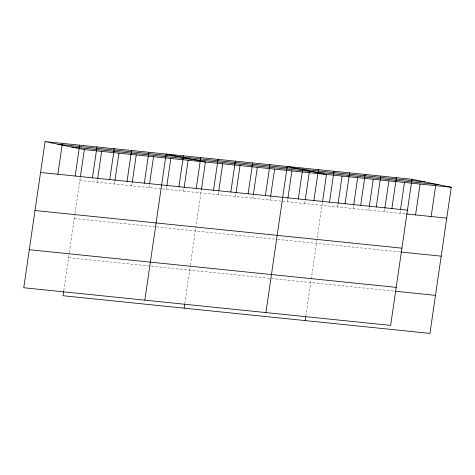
<?xml version="1.0" encoding="UTF-8"?>
<svg xmlns="http://www.w3.org/2000/svg" width="475" height="475" viewBox="0 0 475 475"><rect width="100%" height="100%" fill="white"/><g stroke="black" fill="none" stroke-linecap="round" stroke-linejoin="round"><path stroke-width="0.36" stroke-dasharray="2.38 1.78" d="M63.781 290.617L69.213 253.347M69.32 252.617L74.937 214.124M75.044 213.394L80.263 177.602M97.143 182.252L97.559 179.378M114.439 184.027L114.855 181.153M131.735 185.802L132.157 182.928M149.031 187.578L149.453 184.704M166.327 189.353L166.749 186.479M183.623 191.128L184.045 188.254M184.751 303.774L190.291 265.774M190.398 265.044L201.341 190.03M218.221 194.679L218.637 191.805M235.517 196.454L235.933 193.58M252.813 198.229L253.234 195.356M270.109 200.005L270.53 197.131M287.405 201.78L287.826 198.906M304.701 203.555L305.122 200.682M305.829 316.196L322.418 202.457M337.594 206.928L338.117 203.342M353.186 208.531L353.608 205.657M368.778 210.134L369.2 207.26M384.376 211.731L384.792 208.857M399.968 213.334L400.383 210.461M79.847 180.476L405.638 213.916M74.296 218.512L155.735 226.872M156.453 226.943L276.812 239.299M277.531 239.37L400.087 251.946M68.578 257.699L395.081 291.211"/><path stroke-width="0.71" d="M45.066 141.609L23.75 287.737L390.652 325.393L411.968 179.265L45.066 141.609L84.348 149.607L451.25 187.263L429.934 333.391L63.032 295.735L63.674 291.347M57.861 174.26L62.368 143.385M75.157 176.035L79.663 145.16M80.37 176.89L84.348 149.607M92.453 177.81L96.959 146.935M97.666 178.665L101.644 151.382M109.749 179.58L114.255 148.711M114.962 180.441L118.94 153.158M127.051 181.355L131.551 150.486M132.258 182.216L136.242 154.933M144.347 183.13L148.847 152.261M149.554 183.991L153.538 156.708M144.827 300.164L166.143 154.037L205.426 162.034L201.447 189.311M166.85 185.761L170.834 158.484M178.938 186.681L183.445 155.812M184.152 187.536L188.13 160.259M196.234 188.456L200.741 157.587M184.11 308.162L184.644 304.505M213.53 190.232L218.037 159.362M218.743 191.087L222.722 163.81M230.826 192.007L235.333 161.138M236.039 192.862L240.018 165.585M248.128 193.782L252.629 162.913M253.335 194.637L257.319 167.36M265.424 195.558L269.925 164.688M270.631 196.412L274.615 169.136M265.905 312.592L287.221 166.464L326.503 174.456L322.525 201.738M287.927 198.188L291.911 170.911M298.312 198.936L302.818 168.061M305.229 199.963L309.207 172.68M313.904 200.533L318.41 169.664M305.188 320.589L305.722 316.932M329.502 202.136L334.002 171.261M338.117 203.342L342.095 176.059M345.093 203.733L349.594 172.864M353.709 204.939L357.693 177.662M360.685 205.337L365.192 174.467M369.301 206.542L373.285 179.259M376.277 206.94L380.784 176.065M384.898 208.139L388.877 180.862M391.875 208.537L396.376 177.668M400.49 209.742L404.468 182.459M415.56 214.932L420.066 184.062M431.152 216.535L435.658 185.66M58.033 144.252L424.929 181.907M71.387 146.965L438.288 184.621M40.565 172.484L407.467 210.14M406.345 213.987L446.743 218.132M35.013 210.514L401.915 248.17M400.799 252.023L441.198 256.168M29.302 249.702L396.197 287.357M395.788 291.282L435.48 295.355M411.968 179.265L451.25 187.263"/></g></svg>
